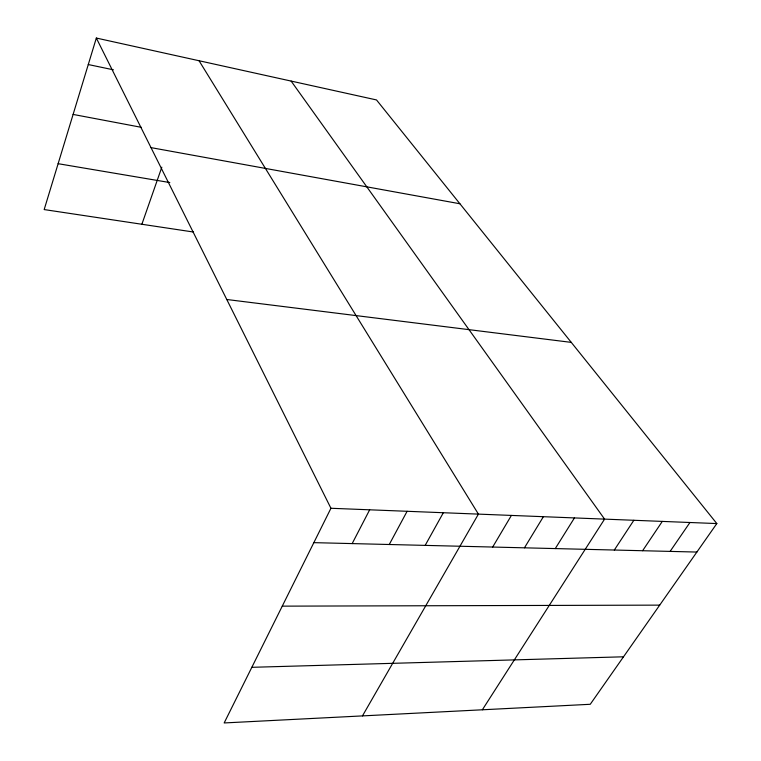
<?xml version="1.0" encoding="UTF-8"?>
<svg xmlns="http://www.w3.org/2000/svg" width="761" height="761" viewBox="0 0 761 761"><rect width="100%" height="100%" fill="white"/><g stroke="black" fill="none" stroke-linecap="round" stroke-linejoin="round"><path stroke-width="1.14" d="M96.333 38.05L330.94 508.272L224.162 722.95L590.251 704.286L716.824 523.568L376.505 99.938L96.333 38.05L44.176 209.57L193.56 232.038M141.869 224.267L161.827 167.182M352.172 543.592L369.665 509.803M389.261 544.505L407.106 511.287M425.171 545.38L443.34 512.724M362.464 715.901L478.412 514.113L199.059 60.747M492.681 547.045L511.402 515.425M524.443 547.825L543.392 516.69M555.273 548.586L574.441 517.927M482.36 709.785L604.576 519.116L291.13 81.085M614.317 550.032L633.856 520.277M642.607 550.726L662.298 521.409M670.108 551.402L689.942 522.503M251.834 667.311L623.506 656.8M282.255 606.146L659.701 605.128M313.836 542.65L696.867 552.058M330.94 508.272L716.824 523.568M226.778 299.501L571.273 342.383M58.121 163.691L169.798 182.554M151.001 147.624L459.901 203.758M73.104 114.426L141.337 127.325M88.276 64.542L113.418 69.812"/></g></svg>
